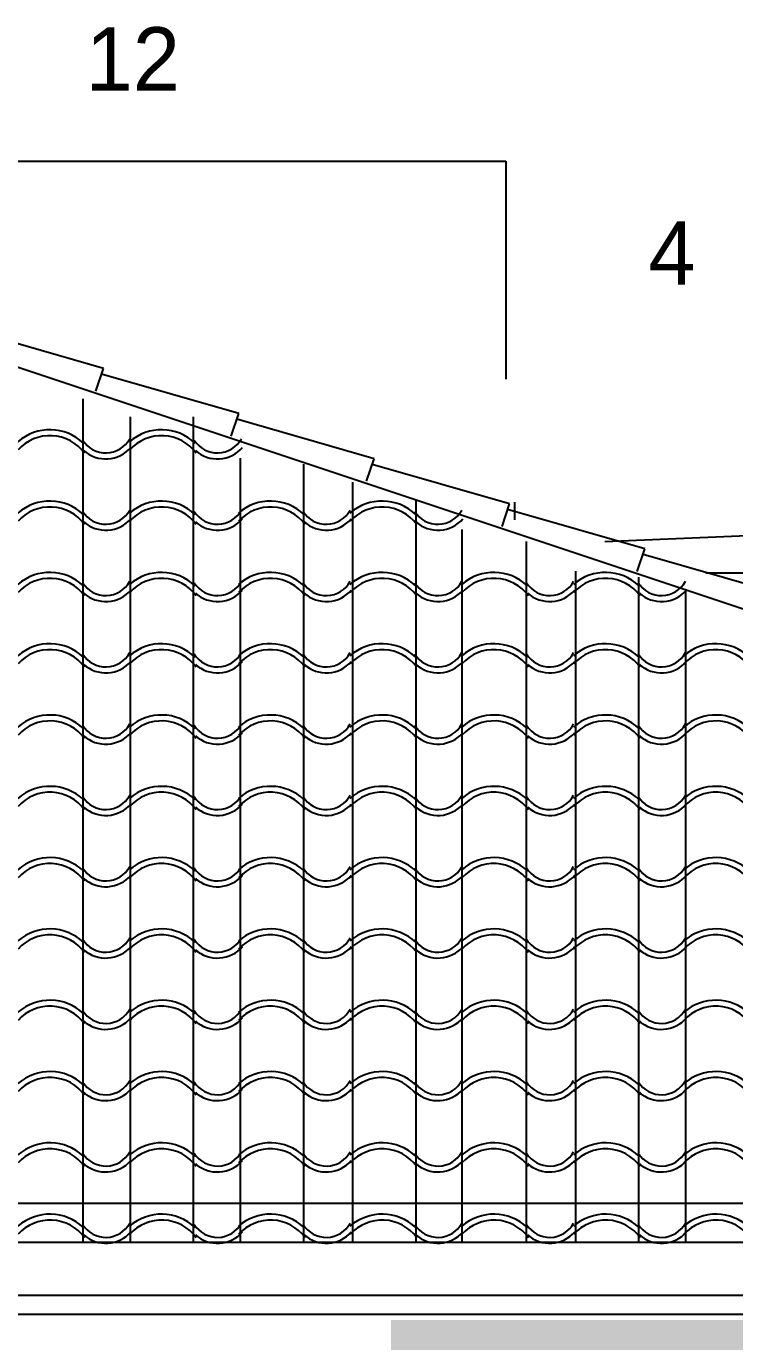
# Model space of a CAD drawing. Extents: x -92740 to -63661, y -15771 to -4391.
# Drawn here: x -84090.2 to -84026.7, y -12935.1 to -12817.2 of the extents above; entities that cross this region are included whole.
import ezdxf
from ezdxf.enums import TextEntityAlignment as Align

# ---------------------------------------------------------------- set-up
doc = ezdxf.new("R2010")
doc.units = 0
doc.header["$MEASUREMENT"] = 0
for name, color, linetype in [('ELEVATIONS', 7, 'Continuous'), ('ROOFTILE', 7, 'Continuous'), ('STUCCO', 4, 'Continuous')]:
    doc.layers.add(name, color=color, linetype=linetype)
doc.styles.add('DCADTXTSTYLE1', font='AVG_TP')

msp = doc.modelspace()

# ---------------------------------------------------------------- hatches: boundary and pattern name
at = {"layer": 'STUCCO', "linetype": 'Continuous', "ltscale": 12.78}
h = msp.add_hatch(dxfattribs=at)
h.set_pattern_fill('cement', color=9, scale=1.5625, style=0, pattern_type=2)
h.set_pattern_definition([(20, (0, 0), (-2.1376259, 5.8730789), [-6.09375015, 0.15625]), (55, (0, 0), (-5.11970028, 3.58485273), [-6.09375015, 0.15625]), (80, (0, 0), (-6.15504846, 1.0853011), [-6.09375015, 0.15625])])
h.paths.add_polyline_path([(-84456.9, -12936.3), (-84456.9, -13261.66), (-84421.75, -13261.66), (-84421.75, -13081.14), (-83898.84, -13081.14), (-83898.84, -13261.13), (-83867.95, -13261.13), (-83867.95, -12935.77), (-83898.84, -12935.77), (-83898.84, -13055.58), (-84023.44, -13055.58), (-84023.44, -12933.11), (-84057.52, -12933.11), (-84057.52, -13055.58), (-84154.44, -13055.58), (-84154.44, -12934.17), (-84189.05, -12934.17), (-84189.05, -13055.58), (-84286.5, -13055.58), (-84286.5, -12933.11), (-84322.18, -12933.11), (-84322.18, -13055.05), (-84421.75, -13055.05), (-84421.75, -12936.83)], flags=0)

# ---------------------------------------------------------------- linework, layer by layer
at = {"layer": 'ELEVATIONS', "color": 1, "linetype": 'Continuous', "ltscale": 12.78}
for p, q in [((-83854.26, -12926.64), (-84164.95, -12823.08)), ((-84083.27, -12847.85), (-84095.57, -12844.31)), ((-84083.95, -12849.87), (-84083.27, -12847.85)), ((-84071.15, -12851.89), (-84083.44, -12848.36)), ((-84071.82, -12853.91), (-84071.15, -12851.89)), ((-84059.02, -12855.93), (-84071.32, -12852.4)), ((-84059.7, -12857.95), (-84059.02, -12855.93)), ((-84046.9, -12859.97), (-84059.19, -12856.44)), ((-84046.46, -12859.82), (-84046.46, -12861.42)), ((-84047.57, -12862), (-84046.9, -12859.97)), ((-84034.78, -12864.02), (-84047.07, -12860.48)), ((-84038.35, -12863.35), (-84025.57, -12862.82)), ((-84035.45, -12866.04), (-84034.78, -12864.02)), ((-84022.65, -12868.06), (-84034.94, -12864.52)), ((-84029.3, -12866.16), (-83949.43, -12866.16)), ((-83676.34, -12926.18), (-84468.99, -12926.18)), ((-83680.55, -12930.92), (-84467.77, -12930.92)), ((-83680.8, -12932.63), (-84465.41, -12932.63))]:
    msp.add_line(p, q, dxfattribs=at)
at = {"layer": 'ELEVATIONS', "color": 1, "linetype": 'Continuous', "ltscale": 8.52}
for p, q in [((-84109, -12829.27), (-84047.23, -12829.27)), ((-84047.23, -12829.27), (-84047.23, -12848.79))]:
    msp.add_line(p, q, dxfattribs=at)
at = {"layer": 'ELEVATIONS', "color": 2, "linetype": 'Continuous', "ltscale": 12.78}
msp.add_line((-84500.03, -12922.65), (-83727.37, -12922.65), dxfattribs=at)
at = {"layer": 'ROOFTILE', "color": 7, "linetype": 'Continuous', "ltscale": 12.78}
for p, q in [((-84085.08, -12926.18), (-84085.08, -12850.57)), ((-84080.86, -12926.18), (-84080.86, -12852.17)), ((-84075.2, -12926.18), (-84075.2, -12852.17)), ((-84070.99, -12926.18), (-84070.99, -12855.89)), ((-84065.33, -12926.18), (-84065.33, -12856.43)), ((-84060.92, -12926.18), (-84060.92, -12858.02)), ((-84055.26, -12926.18), (-84055.26, -12859.62)), ((-84051.13, -12926.18), (-84051.13, -12862.28)), ((-84045.38, -12926.18), (-84045.38, -12863.35)), ((-84040.97, -12926.18), (-84040.97, -12866.01)), ((-84035.31, -12926.18), (-84035.31, -12866.54)), ((-84031.1, -12926.18), (-84031.1, -12867.61))]:
    msp.add_line(p, q, dxfattribs=at)
for centre, radius, start, end in [((-84088.06, -12857.71), 4.37, 46.5154, 131.1465), ((-84088.06, -12857.71), 3.84, 36.0644, 138.0128), ((-84078.06, -12857.71), 4.37, 46.5154, 131.1465), ((-84078.06, -12857.71), 3.84, 36.0644, 138.0128), ((-84083.06, -12852.98), 2.44, 211.6504, 331.6052), ((-84083.06, -12852.98), 2.97, 228.3381, 319.0707), ((-84073.06, -12852.98), 2.44, 211.6504, 331.6052), ((-84073.06, -12852.98), 2.97, 228.3381, 319.0707), ((-84088.06, -12864.1), 4.37, 46.5154, 131.1465), ((-84078.06, -12864.1), 4.37, 46.5154, 131.1465), ((-84068.31, -12864.1), 4.37, 46.5154, 131.1465), ((-84058.31, -12864.1), 4.37, 46.5154, 131.1465), ((-84088.06, -12864.1), 3.84, 36.0644, 138.0128), ((-84083.06, -12859.37), 2.44, 211.6504, 331.6052), ((-84078.06, -12864.1), 3.84, 36.0644, 138.0128), ((-84073.06, -12859.37), 2.44, 211.6504, 331.6052), ((-84068.31, -12864.1), 3.84, 36.0644, 138.0128), ((-84063.31, -12859.37), 2.44, 211.6504, 331.6052), ((-84058.31, -12864.1), 3.84, 36.0644, 138.0128), ((-84053.31, -12859.37), 2.44, 211.6504, 331.6052), ((-84083.06, -12859.37), 2.97, 228.3381, 319.0707), ((-84073.06, -12859.37), 2.97, 228.3381, 319.0707), ((-84063.31, -12859.37), 2.97, 228.3381, 319.0707), ((-84053.31, -12859.37), 2.97, 228.3381, 319.0707), ((-84088.06, -12870.49), 4.37, 46.5154, 131.1465), ((-84088.06, -12870.49), 3.84, 36.0644, 138.0128), ((-84083.06, -12865.76), 2.44, 211.6504, 331.6052), ((-84078.06, -12870.49), 4.37, 46.5154, 131.1465), ((-84078.06, -12870.49), 3.84, 36.0644, 138.0128), ((-84073.06, -12865.76), 2.44, 211.6504, 331.6052), ((-84068.31, -12870.49), 4.37, 46.5154, 131.1465), ((-84068.31, -12870.49), 3.84, 36.0644, 138.0128), ((-84063.31, -12865.76), 2.44, 211.6504, 331.6052), ((-84058.31, -12870.49), 4.37, 46.5154, 131.1465), ((-84058.31, -12870.49), 3.84, 36.0644, 138.0128), ((-84053.31, -12865.76), 2.44, 211.6504, 331.6052), ((-84048.3, -12870.49), 4.37, 46.5154, 131.1465), ((-84048.3, -12870.49), 3.84, 36.0644, 138.0128), ((-84043.3, -12865.76), 2.44, 211.6504, 331.6052), ((-84038.3, -12870.49), 4.37, 46.5154, 131.1465), ((-84038.3, -12870.49), 3.84, 36.0644, 138.0128), ((-84033.29, -12865.76), 2.44, 211.6504, 331.6052), ((-84083.06, -12865.76), 2.97, 228.3381, 319.0707), ((-84073.06, -12865.76), 2.97, 228.3381, 319.0707), ((-84063.31, -12865.76), 2.97, 228.3381, 319.0707), ((-84053.31, -12865.76), 2.97, 228.3381, 319.0707), ((-84043.3, -12865.76), 2.97, 228.3381, 319.0707), ((-84033.29, -12865.76), 2.97, 228.3381, 319.0707), ((-84088.06, -12876.88), 4.37, 46.5154, 131.1465), ((-84078.06, -12876.88), 4.37, 46.5154, 131.1465), ((-84068.31, -12876.88), 4.37, 46.5154, 131.1465), ((-84058.31, -12876.88), 4.37, 46.5154, 131.1465), ((-84048.3, -12876.88), 4.37, 46.5154, 131.1465), ((-84038.3, -12876.88), 4.37, 46.5154, 131.1465), ((-84028.42, -12876.88), 4.37, 46.5154, 131.1465), ((-84088.06, -12876.88), 3.84, 36.0644, 138.0128), ((-84083.06, -12872.15), 2.44, 211.6504, 331.6052), ((-84078.06, -12876.88), 3.84, 36.0644, 138.0128), ((-84073.06, -12872.15), 2.44, 211.6504, 331.6052), ((-84068.31, -12876.88), 3.84, 36.0644, 138.0128), ((-84063.31, -12872.15), 2.44, 211.6504, 331.6052), ((-84058.31, -12876.88), 3.84, 36.0644, 138.0128), ((-84053.31, -12872.15), 2.44, 211.6504, 331.6052), ((-84048.3, -12876.88), 3.84, 36.0644, 138.0128), ((-84043.3, -12872.15), 2.44, 211.6504, 331.6052), ((-84038.3, -12876.88), 3.84, 36.0644, 138.0128), ((-84033.29, -12872.15), 2.44, 211.6504, 331.6052), ((-84028.42, -12876.88), 3.84, 36.0644, 138.0128), ((-84083.06, -12872.15), 2.97, 228.3381, 319.0707), ((-84073.06, -12872.15), 2.97, 228.3381, 319.0707), ((-84063.31, -12872.15), 2.97, 228.3381, 319.0707), ((-84053.31, -12872.15), 2.97, 228.3381, 319.0707), ((-84043.3, -12872.15), 2.97, 228.3381, 319.0707), ((-84033.29, -12872.15), 2.97, 228.3381, 319.0707), ((-84088.06, -12883.27), 4.37, 46.5154, 131.1465), ((-84088.06, -12883.27), 3.84, 36.0644, 138.0128), ((-84083.06, -12878.54), 2.44, 211.6504, 331.6052), ((-84078.06, -12883.27), 4.37, 46.5154, 131.1465), ((-84078.06, -12883.27), 3.84, 36.0644, 138.0128), ((-84073.06, -12878.54), 2.44, 211.6504, 331.6052), ((-84068.31, -12883.27), 4.37, 46.5154, 131.1465), ((-84068.31, -12883.27), 3.84, 36.0644, 138.0128), ((-84063.31, -12878.54), 2.44, 211.6504, 331.6052), ((-84058.31, -12883.27), 4.37, 46.5154, 131.1465), ((-84058.31, -12883.27), 3.84, 36.0644, 138.0128), ((-84053.31, -12878.54), 2.44, 211.6504, 331.6052), ((-84048.3, -12883.27), 4.37, 46.5154, 131.1465), ((-84048.3, -12883.27), 3.84, 36.0644, 138.0128), ((-84043.3, -12878.54), 2.44, 211.6504, 331.6052), ((-84038.3, -12883.27), 4.37, 46.5154, 131.1465), ((-84038.3, -12883.27), 3.84, 36.0644, 138.0128), ((-84033.29, -12878.54), 2.44, 211.6504, 331.6052), ((-84028.42, -12883.27), 4.37, 46.5154, 131.1465), ((-84028.42, -12883.27), 3.84, 36.0644, 138.0128), ((-84083.06, -12878.54), 2.97, 228.3381, 319.0707), ((-84073.06, -12878.54), 2.97, 228.3381, 319.0707), ((-84063.31, -12878.54), 2.97, 228.3381, 319.0707), ((-84053.31, -12878.54), 2.97, 228.3381, 319.0707), ((-84043.3, -12878.54), 2.97, 228.3381, 319.0707), ((-84033.29, -12878.54), 2.97, 228.3381, 319.0707), ((-84088.06, -12889.66), 4.37, 46.5154, 131.1465), ((-84088.06, -12889.66), 3.84, 36.0644, 138.0128), ((-84078.06, -12889.66), 4.37, 46.5154, 131.1465), ((-84078.06, -12889.66), 3.84, 36.0644, 138.0128), ((-84068.31, -12889.66), 4.37, 46.5154, 131.1465), ((-84068.31, -12889.66), 3.84, 36.0644, 138.0128), ((-84058.31, -12889.66), 4.37, 46.5154, 131.1465), ((-84058.31, -12889.66), 3.84, 36.0644, 138.0128), ((-84048.3, -12889.66), 4.37, 46.5154, 131.1465), ((-84048.3, -12889.66), 3.84, 36.0644, 138.0128), ((-84038.3, -12889.66), 4.37, 46.5154, 131.1465), ((-84038.3, -12889.66), 3.84, 36.0644, 138.0128), ((-84028.42, -12889.66), 4.37, 46.5154, 131.1465), ((-84028.42, -12889.66), 3.84, 36.0644, 138.0128), ((-84083.06, -12884.93), 2.44, 211.6504, 331.6052), ((-84083.06, -12884.93), 2.97, 228.3381, 319.0707), ((-84073.06, -12884.93), 2.44, 211.6504, 331.6052), ((-84073.06, -12884.93), 2.97, 228.3381, 319.0707), ((-84063.31, -12884.93), 2.44, 211.6504, 331.6052), ((-84063.31, -12884.93), 2.97, 228.3381, 319.0707), ((-84053.31, -12884.93), 2.44, 211.6504, 331.6052), ((-84053.31, -12884.93), 2.97, 228.3381, 319.0707), ((-84043.3, -12884.93), 2.44, 211.6504, 331.6052), ((-84043.3, -12884.93), 2.97, 228.3381, 319.0707), ((-84033.29, -12884.93), 2.44, 211.6504, 331.6052), ((-84033.29, -12884.93), 2.97, 228.3381, 319.0707), ((-84088.06, -12896.05), 4.37, 46.5154, 131.1465), ((-84078.06, -12896.05), 4.37, 46.5154, 131.1465), ((-84068.31, -12896.05), 4.37, 46.5154, 131.1465), ((-84058.31, -12896.05), 4.37, 46.5154, 131.1465), ((-84048.3, -12896.05), 4.37, 46.5154, 131.1465), ((-84038.3, -12896.05), 4.37, 46.5154, 131.1465), ((-84028.42, -12896.05), 4.37, 46.5154, 131.1465), ((-84088.06, -12896.05), 3.84, 36.0644, 138.0128), ((-84083.06, -12891.32), 2.44, 211.6504, 331.6052), ((-84078.06, -12896.05), 3.84, 36.0644, 138.0128), ((-84073.06, -12891.32), 2.44, 211.6504, 331.6052), ((-84068.31, -12896.05), 3.84, 36.0644, 138.0128), ((-84063.31, -12891.32), 2.44, 211.6504, 331.6052), ((-84058.31, -12896.05), 3.84, 36.0644, 138.0128), ((-84053.31, -12891.32), 2.44, 211.6504, 331.6052), ((-84048.3, -12896.05), 3.84, 36.0644, 138.0128), ((-84043.3, -12891.32), 2.44, 211.6504, 331.6052), ((-84038.3, -12896.05), 3.84, 36.0644, 138.0128), ((-84033.29, -12891.32), 2.44, 211.6504, 331.6052), ((-84028.42, -12896.05), 3.84, 36.0644, 138.0128), ((-84083.06, -12891.32), 2.97, 228.3381, 319.0707), ((-84073.06, -12891.32), 2.97, 228.3381, 319.0707), ((-84063.31, -12891.32), 2.97, 228.3381, 319.0707), ((-84053.31, -12891.32), 2.97, 228.3381, 319.0707), ((-84043.3, -12891.32), 2.97, 228.3381, 319.0707), ((-84033.29, -12891.32), 2.97, 228.3381, 319.0707), ((-84088.06, -12902.44), 4.37, 46.5154, 131.1465), ((-84088.06, -12902.44), 3.84, 36.0644, 138.0128), ((-84078.06, -12902.44), 4.37, 46.5154, 131.1465), ((-84078.06, -12902.44), 3.84, 36.0644, 138.0128), ((-84068.31, -12902.44), 4.37, 46.5154, 131.1465), ((-84068.31, -12902.44), 3.84, 36.0644, 138.0128), ((-84058.31, -12902.44), 4.37, 46.5154, 131.1465), ((-84058.31, -12902.44), 3.84, 36.0644, 138.0128), ((-84048.3, -12902.44), 4.37, 46.5154, 131.1465), ((-84048.3, -12902.44), 3.84, 36.0644, 138.0128), ((-84038.3, -12902.44), 4.37, 46.5154, 131.1465), ((-84038.3, -12902.44), 3.84, 36.0644, 138.0128), ((-84028.42, -12902.44), 4.37, 46.5154, 131.1465), ((-84028.42, -12902.44), 3.84, 36.0644, 138.0128), ((-84083.06, -12897.71), 2.44, 211.6504, 331.6052), ((-84083.06, -12897.71), 2.97, 228.3381, 319.0707), ((-84073.06, -12897.71), 2.44, 211.6504, 331.6052), ((-84073.06, -12897.71), 2.97, 228.3381, 319.0707), ((-84063.31, -12897.71), 2.44, 211.6504, 331.6052), ((-84063.31, -12897.71), 2.97, 228.3381, 319.0707), ((-84053.31, -12897.71), 2.44, 211.6504, 331.6052), ((-84053.31, -12897.71), 2.97, 228.3381, 319.0707), ((-84043.3, -12897.71), 2.44, 211.6504, 331.6052), ((-84043.3, -12897.71), 2.97, 228.3381, 319.0707), ((-84033.29, -12897.71), 2.44, 211.6504, 331.6052), ((-84033.29, -12897.71), 2.97, 228.3381, 319.0707), ((-84088.06, -12908.83), 4.37, 46.5154, 131.1465), ((-84078.06, -12908.83), 4.37, 46.5154, 131.1465), ((-84068.31, -12908.83), 4.37, 46.5154, 131.1465), ((-84058.31, -12908.83), 4.37, 46.5154, 131.1465), ((-84048.3, -12908.83), 4.37, 46.5154, 131.1465), ((-84038.3, -12908.83), 4.37, 46.5154, 131.1465), ((-84028.42, -12908.83), 4.37, 46.5154, 131.1465), ((-84088.06, -12908.83), 3.84, 36.0644, 138.0128), ((-84083.06, -12904.1), 2.44, 211.6504, 331.6052), ((-84078.06, -12908.83), 3.84, 36.0644, 138.0128), ((-84073.06, -12904.1), 2.44, 211.6504, 331.6052), ((-84068.31, -12908.83), 3.84, 36.0644, 138.0128), ((-84063.31, -12904.1), 2.44, 211.6504, 331.6052), ((-84058.31, -12908.83), 3.84, 36.0644, 138.0128), ((-84053.31, -12904.1), 2.44, 211.6504, 331.6052), ((-84048.3, -12908.83), 3.84, 36.0644, 138.0128), ((-84043.3, -12904.1), 2.44, 211.6504, 331.6052), ((-84038.3, -12908.83), 3.84, 36.0644, 138.0128), ((-84033.29, -12904.1), 2.44, 211.6504, 331.6052), ((-84028.42, -12908.83), 3.84, 36.0644, 138.0128), ((-84083.06, -12904.1), 2.97, 228.3381, 319.0707), ((-84073.06, -12904.1), 2.97, 228.3381, 319.0707), ((-84063.31, -12904.1), 2.97, 228.3381, 319.0707), ((-84053.31, -12904.1), 2.97, 228.3381, 319.0707), ((-84043.3, -12904.1), 2.97, 228.3381, 319.0707), ((-84033.29, -12904.1), 2.97, 228.3381, 319.0707), ((-84088.06, -12915.22), 4.37, 46.5154, 131.1465), ((-84088.06, -12915.22), 3.84, 36.0644, 138.0128), ((-84083.06, -12910.49), 2.44, 211.6504, 331.6052), ((-84078.06, -12915.22), 4.37, 46.5154, 131.1465), ((-84078.06, -12915.22), 3.84, 36.0644, 138.0128), ((-84073.06, -12910.49), 2.44, 211.6504, 331.6052), ((-84068.31, -12915.22), 4.37, 46.5154, 131.1465), ((-84068.31, -12915.22), 3.84, 36.0644, 138.0128), ((-84063.31, -12910.49), 2.44, 211.6504, 331.6052), ((-84058.31, -12915.22), 4.37, 46.5154, 131.1465), ((-84058.31, -12915.22), 3.84, 36.0644, 138.0128), ((-84053.31, -12910.49), 2.44, 211.6504, 331.6052), ((-84048.3, -12915.22), 4.37, 46.5154, 131.1465), ((-84048.3, -12915.22), 3.84, 36.0644, 138.0128), ((-84043.3, -12910.49), 2.44, 211.6504, 331.6052), ((-84038.3, -12915.22), 4.37, 46.5154, 131.1465), ((-84038.3, -12915.22), 3.84, 36.0644, 138.0128), ((-84033.29, -12910.49), 2.44, 211.6504, 331.6052), ((-84028.42, -12915.22), 4.37, 46.5154, 131.1465), ((-84028.42, -12915.22), 3.84, 36.0644, 138.0128), ((-84083.06, -12910.49), 2.97, 228.3381, 319.0707), ((-84073.06, -12910.49), 2.97, 228.3381, 319.0707), ((-84063.31, -12910.49), 2.97, 228.3381, 319.0707), ((-84053.31, -12910.49), 2.97, 228.3381, 319.0707), ((-84043.3, -12910.49), 2.97, 228.3381, 319.0707), ((-84033.29, -12910.49), 2.97, 228.3381, 319.0707), ((-84088.06, -12921.61), 4.37, 46.5154, 131.1465), ((-84078.06, -12921.61), 4.37, 46.5154, 131.1465), ((-84068.31, -12921.61), 4.37, 46.5154, 131.1465), ((-84058.31, -12921.61), 4.37, 46.5154, 131.1465), ((-84048.3, -12921.61), 4.37, 46.5154, 131.1465), ((-84038.3, -12921.61), 4.37, 46.5154, 131.1465), ((-84028.42, -12921.61), 4.37, 46.5154, 131.1465), ((-84088.06, -12921.61), 3.84, 36.0644, 138.0128), ((-84083.06, -12916.88), 2.44, 211.6504, 331.6052), ((-84083.06, -12916.88), 2.97, 228.3381, 319.0707), ((-84078.06, -12921.61), 3.84, 36.0644, 138.0128), ((-84073.06, -12916.88), 2.44, 211.6504, 331.6052), ((-84073.06, -12916.88), 2.97, 228.3381, 319.0707), ((-84068.31, -12921.61), 3.84, 36.0644, 138.0128), ((-84063.31, -12916.88), 2.44, 211.6504, 331.6052), ((-84063.31, -12916.88), 2.97, 228.3381, 319.0707), ((-84058.31, -12921.61), 3.84, 36.0644, 138.0128), ((-84053.31, -12916.88), 2.44, 211.6504, 331.6052), ((-84053.31, -12916.88), 2.97, 228.3381, 319.0707), ((-84048.3, -12921.61), 3.84, 36.0644, 138.0128), ((-84043.3, -12916.88), 2.44, 211.6504, 331.6052), ((-84043.3, -12916.88), 2.97, 228.3381, 319.0707), ((-84038.3, -12921.61), 3.84, 36.0644, 138.0128), ((-84033.29, -12916.88), 2.44, 211.6504, 331.6052), ((-84033.29, -12916.88), 2.97, 228.3381, 319.0707), ((-84028.42, -12921.61), 3.84, 36.0644, 138.0128), ((-84088.06, -12928), 4.37, 46.5154, 131.1465), ((-84088.06, -12928), 3.84, 36.0644, 138.0128), ((-84083.06, -12923.27), 2.44, 211.6504, 331.6052), ((-84078.06, -12928), 4.37, 46.5154, 131.1465), ((-84078.06, -12928), 3.84, 36.0644, 138.0128), ((-84073.06, -12923.27), 2.44, 211.6504, 331.6052), ((-84068.31, -12928), 4.37, 46.5154, 131.1465), ((-84068.31, -12928), 3.84, 36.0644, 138.0128), ((-84063.31, -12923.27), 2.44, 211.6504, 331.6052), ((-84058.31, -12928), 4.37, 46.5154, 131.1465), ((-84058.31, -12928), 3.84, 36.0644, 138.0128), ((-84053.31, -12923.27), 2.44, 211.6504, 331.6052), ((-84048.3, -12928), 4.37, 46.5154, 131.1465), ((-84048.3, -12928), 3.84, 36.0644, 138.0128), ((-84043.3, -12923.27), 2.44, 211.6504, 331.6052), ((-84038.3, -12928), 4.37, 46.5154, 131.1465), ((-84038.3, -12928), 3.84, 36.0644, 138.0128), ((-84033.29, -12923.27), 2.44, 211.6504, 331.6052), ((-84028.42, -12928), 4.37, 46.5154, 131.1465), ((-84028.42, -12928), 3.84, 36.0644, 138.0128), ((-84083.06, -12923.27), 2.97, 228.3381, 319.0707), ((-84073.06, -12923.27), 2.97, 228.3381, 319.0707), ((-84063.31, -12923.27), 2.97, 228.3381, 319.0707), ((-84053.31, -12923.27), 2.97, 228.3381, 319.0707), ((-84043.3, -12923.27), 2.97, 228.3381, 319.0707), ((-84033.29, -12923.27), 2.97, 228.3381, 319.0707)]:
    msp.add_arc(centre, radius, start, end, dxfattribs=at)

# ---------------------------------------------------------------- texts
at = {"layer": 'ELEVATIONS', "color": 3, "linetype": 'Continuous', "ltscale": 8.52, "style": 'DCADTXTSTYLE1'}
for s, p in [('12', (-84084.86, -12824.65)), ('4', (-84034.45, -12842.05))]:
    msp.add_text(s, height=5.68, dxfattribs=at).set_placement(p, align=Align.BOTTOM_LEFT)

doc.saveas('drawing.dxf')
